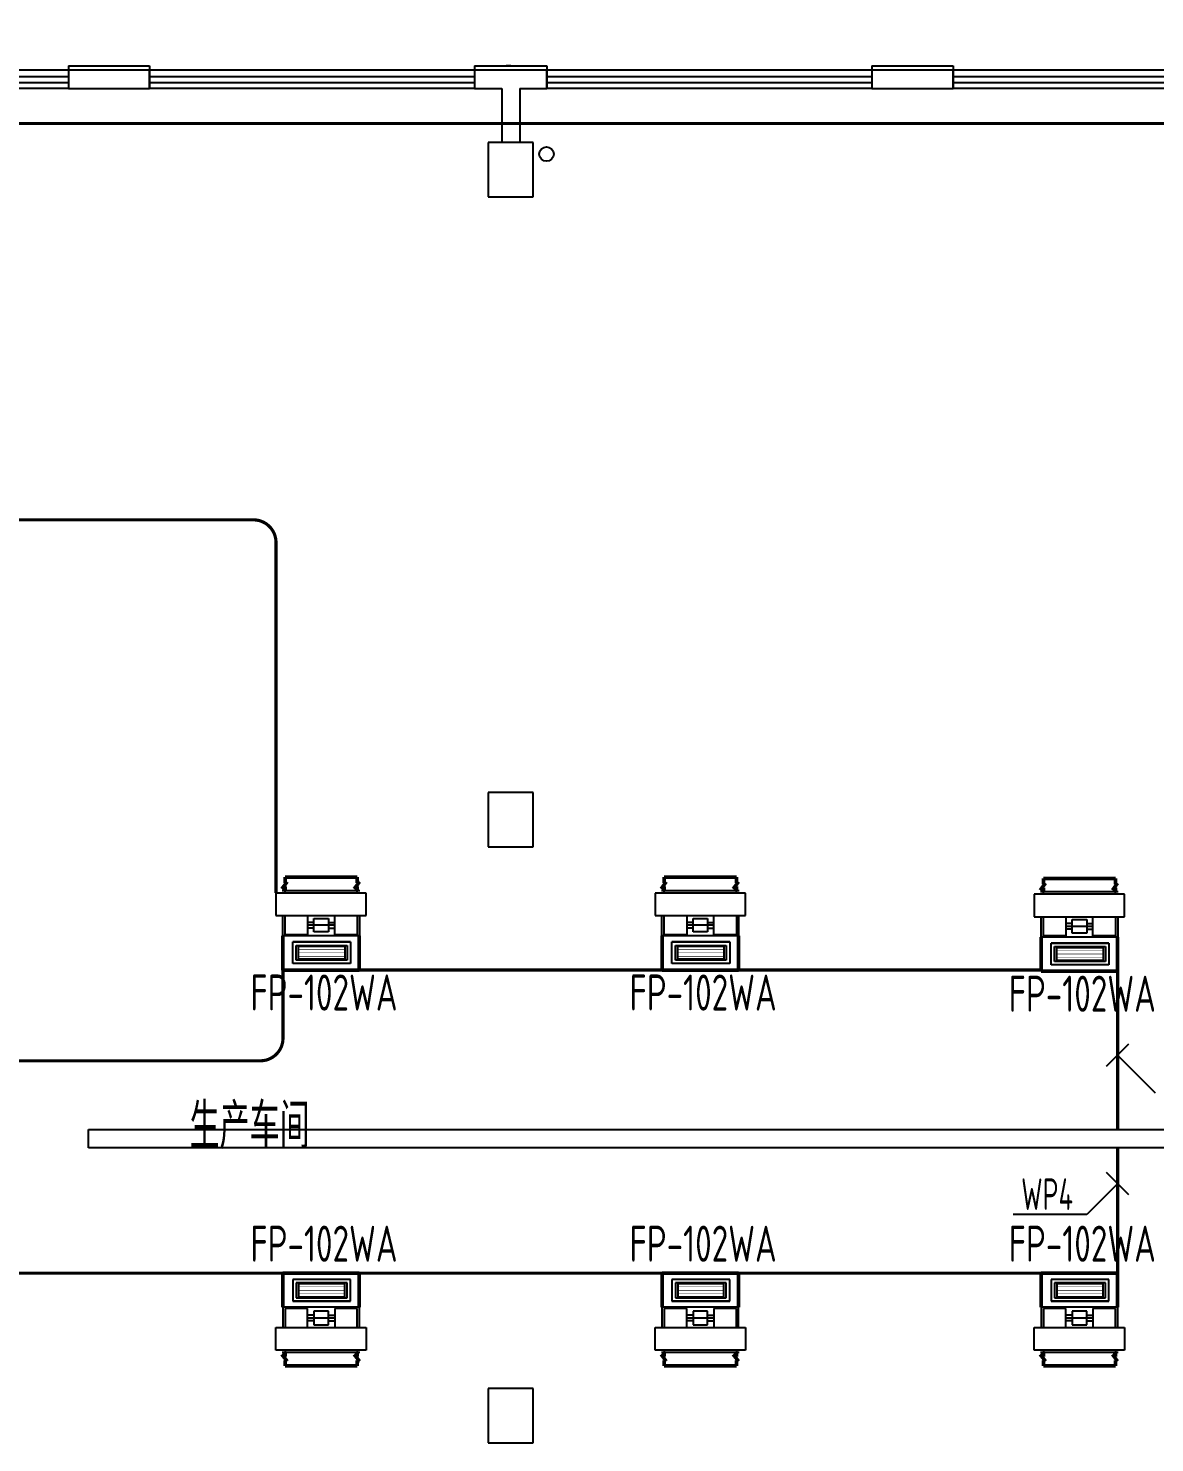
# Model space of a CAD drawing. Extents: x 2166032 to 5302137, y 581493 to 2416206.
# Drawn here: x 2343399 to 2355877, y 999704 to 1015370 of the extents above; entities that cross this region are included whole.
import ezdxf

# ---------------------------------------------------------------- set-up
doc = ezdxf.new("R2010")
doc.units = 0
doc.header["$LTSCALE"] = 1000
doc.header["$MEASUREMENT"] = 0
for name, color, linetype in [('ACS_FFG_FK', 7, 'Continuous'), ('CABLETRAY', 4, 'Continuous'), ('COLUMN', 2, 'Continuous'), ('DIM-照明', 3, 'Continuous'), ('PUB_TEXT', 7, 'Continuous'), ('SURFACE', 8, 'Continuous'), ('WALL', 8, 'Continuous'), ('WINDOW', 8, 'Continuous'), ('WIRE-照明', 1, 'Continuous'), ('屋面', 151, 'Continuous')]:
    doc.layers.add(name, color=color, linetype=linetype)
doc.layers.add('ACS_KT_SB', color=130, linetype='Continuous', lineweight=13)
doc.layers.add('ACS_SFG_F2', color=6, linetype='Continuous', lineweight=50)
doc.styles.add('_TEL_DIM', font='@tssdeng.shx', dxfattribs={"width": 0.8, "height": 3.5, "bigfont": '!tssdchn.shx'})
doc.styles.add('TSSD_Dimension', font='Tssdeng.shx', dxfattribs={"width": 0.7, "bigfont": 'tssdchn.shx'})
doc.styles.add('TSSD_REIN', font='tssdeng.shx', dxfattribs={"width": 0.7, "bigfont": 'tssdchn.shx'})

# ---------------------------------------------------------------- blocks, each defined once
blk = doc.blocks.new('H-DTDFFS-20')
for p, q in [((-0.5, 0.5), (0.5, 0.5)), ((-0.5, -0.5), (-0.5, 0.5)), ((0.5, 0.5), (-0.5, 0.5)), ((0.5, 0.5), (0.5, -0.5)), ((-0.44, -0.34), (-0.44, 0.34)), ((-0.44, 0.34), (0.44, 0.34)), ((-0.4, 0.3), (0.4, 0.3)), ((-0.4, -0.3), (-0.4, 0.3)), ((0.4, 0.3), (0.4, -0.3)), ((0.44, 0.34), (0.44, -0.34)), ((0.44, -0.34), (-0.44, -0.34)), ((0.4, -0.3), (-0.4, -0.3)), ((0.5, -0.5), (-0.5, -0.5))]:
    blk.add_line(p, q)
at = {"const_width": 0.01}
for points in [[(-0.4, 0.162), (0.4, 0.162)], [(-0.4, 0), (0.4, 0)], [(-0.4, -0.162), (0.4, -0.162)]]:
    blk.add_lwpolyline(points, dxfattribs=at)
blk = doc.blocks.new('$TCHSYS$WIN2D')
for p, q in [((-0.5, 0.5), (0.5, 0.5)), ((-0.5, 0.5), (-0.5, -0.5)), ((0.5, 0.5), (0.5, -0.5)), ((0.5, 0.1667), (-0.5, 0.1667)), ((0.5, -0.1667), (-0.5, -0.1667)), ((-0.5, -0.5), (0.5, -0.5))]:
    blk.add_line(p, q)

msp = doc.modelspace()

# ---------------------------------------------------------------- linework, layer by layer
at = {"color": 0}
for p, q in [((2347143.4, 1005792.5), (2346143.4, 1005792.5)), ((2346143.4, 1005792.5), (2346143.4, 1005542.5)), ((2347073.4, 1005817.5), (2346213.4, 1005817.5)), ((2346243.4, 1005792.5), (2346243.4, 1005817.5)), ((2347043.4, 1005792.5), (2347043.4, 1005817.5)), ((2347143.4, 1005542.5), (2347143.4, 1005792.5)), ((2351343.4, 1005792.5), (2350343.4, 1005792.5)), ((2350343.4, 1005792.5), (2350343.4, 1005542.5)), ((2351273.4, 1005817.5), (2350413.4, 1005817.5)), ((2350443.4, 1005792.5), (2350443.4, 1005817.5)), ((2351243.4, 1005792.5), (2351243.4, 1005817.5)), ((2351343.4, 1005542.5), (2351343.4, 1005792.5)), ((2355543.4, 1005779.3), (2354543.4, 1005779.3)), ((2354543.4, 1005779.3), (2354543.4, 1005529.3)), ((2355473.4, 1005804.3), (2354613.4, 1005804.3)), ((2354643.4, 1005779.3), (2354643.4, 1005804.3)), ((2355443.4, 1005779.3), (2355443.4, 1005804.3)), ((2355543.4, 1005529.3), (2355543.4, 1005779.3)), ((2346143.4, 1005542.5), (2347143.4, 1005542.5)), ((2346218.4, 1005317.5), (2346218.4, 1005542.5)), ((2346243.4, 1005330), (2346243.4, 1005542.5)), ((2346493.4, 1005542.5), (2346493.4, 1005330)), ((2346563.4, 1005467.5), (2346493.4, 1005467.5)), ((2346793.4, 1005436.2), (2346493.4, 1005436.2)), ((2346563.4, 1005361.2), (2346563.4, 1005511.2)), ((2346563.4, 1005511.2), (2346723.4, 1005511.2)), ((2346723.4, 1005511.2), (2346723.4, 1005361.2)), ((2346723.4, 1005467.5), (2346793.4, 1005467.5)), ((2346793.4, 1005330), (2346793.4, 1005542.5)), ((2347043.4, 1005542.5), (2347043.4, 1005330)), ((2347068.4, 1005542.5), (2347068.4, 1005317.5)), ((2350343.4, 1005542.5), (2351343.4, 1005542.5)), ((2350418.4, 1005317.5), (2350418.4, 1005542.5)), ((2350443.4, 1005330), (2350443.4, 1005542.5)), ((2350693.4, 1005542.5), (2350693.4, 1005330)), ((2350763.4, 1005467.5), (2350693.4, 1005467.5)), ((2350993.4, 1005436.2), (2350693.4, 1005436.2)), ((2350763.4, 1005361.2), (2350763.4, 1005511.2)), ((2350763.4, 1005511.2), (2350923.4, 1005511.2)), ((2350923.4, 1005511.2), (2350923.4, 1005361.2)), ((2350923.4, 1005467.5), (2350993.4, 1005467.5)), ((2350993.4, 1005330), (2350993.4, 1005542.5)), ((2351243.4, 1005542.5), (2351243.4, 1005330)), ((2351268.4, 1005542.5), (2351268.4, 1005317.5)), ((2354543.4, 1005529.3), (2355543.4, 1005529.3)), ((2354618.4, 1005304.3), (2354618.4, 1005529.3)), ((2354643.4, 1005316.8), (2354643.4, 1005529.3)), ((2354893.4, 1005529.3), (2354893.4, 1005316.8)), ((2354963.4, 1005454.3), (2354893.4, 1005454.3)), ((2355193.4, 1005423), (2354893.4, 1005423)), ((2354963.4, 1005348), (2354963.4, 1005498)), ((2354963.4, 1005498), (2355123.4, 1005498)), ((2355123.4, 1005498), (2355123.4, 1005348)), ((2355123.4, 1005454.3), (2355193.4, 1005454.3)), ((2355193.4, 1005316.8), (2355193.4, 1005529.3)), ((2355443.4, 1005529.3), (2355443.4, 1005316.8)), ((2355468.4, 1005529.3), (2355468.4, 1005304.3)), ((2347068.4, 1005317.5), (2346218.4, 1005317.5)), ((2346493.4, 1005330), (2346243.4, 1005330)), ((2346563.4, 1005405), (2346493.4, 1005405)), ((2346723.4, 1005361.2), (2346563.4, 1005361.2)), ((2346723.4, 1005405), (2346793.4, 1005405)), ((2347043.4, 1005330), (2346793.4, 1005330)), ((2351268.4, 1005317.5), (2350418.4, 1005317.5)), ((2350693.4, 1005330), (2350443.4, 1005330)), ((2350763.4, 1005405), (2350693.4, 1005405)), ((2350923.4, 1005361.2), (2350763.4, 1005361.2)), ((2350923.4, 1005405), (2350993.4, 1005405)), ((2351243.4, 1005330), (2350993.4, 1005330)), ((2355468.4, 1005304.3), (2354618.4, 1005304.3)), ((2354893.4, 1005316.8), (2354643.4, 1005316.8)), ((2354963.4, 1005391.8), (2354893.4, 1005391.8)), ((2355123.4, 1005348), (2354963.4, 1005348)), ((2355123.4, 1005391.8), (2355193.4, 1005391.8)), ((2355443.4, 1005316.8), (2355193.4, 1005316.8)), ((2347068.4, 1001204.3), (2346218.4, 1001204.3)), ((2346218.4, 1001204.3), (2346218.4, 1000979.3)), ((2346493.4, 1001191.8), (2346243.4, 1001191.8)), ((2346243.4, 1001191.8), (2346243.4, 1000979.3)), ((2346493.4, 1000979.3), (2346493.4, 1001191.8)), ((2347043.4, 1001191.8), (2346793.4, 1001191.8)), ((2346793.4, 1001191.8), (2346793.4, 1000979.3)), ((2347043.4, 1000979.3), (2347043.4, 1001191.8)), ((2347068.4, 1000979.3), (2347068.4, 1001204.3)), ((2351268.4, 1001204.3), (2350418.4, 1001204.3)), ((2350418.4, 1001204.3), (2350418.4, 1000979.3)), ((2350693.4, 1001191.8), (2350443.4, 1001191.8)), ((2350443.4, 1001191.8), (2350443.4, 1000979.3)), ((2350693.4, 1000979.3), (2350693.4, 1001191.8)), ((2351243.4, 1001191.8), (2350993.4, 1001191.8)), ((2350993.4, 1001191.8), (2350993.4, 1000979.3)), ((2351243.4, 1000979.3), (2351243.4, 1001191.8)), ((2351268.4, 1000979.3), (2351268.4, 1001204.3)), ((2355468.4, 1001204.3), (2354618.4, 1001204.3)), ((2354618.4, 1001204.3), (2354618.4, 1000979.3)), ((2354893.4, 1001191.8), (2354643.4, 1001191.8)), ((2354643.4, 1001191.8), (2354643.4, 1000979.3)), ((2354893.4, 1000979.3), (2354893.4, 1001191.8)), ((2355443.4, 1001191.8), (2355193.4, 1001191.8)), ((2355193.4, 1001191.8), (2355193.4, 1000979.3)), ((2355443.4, 1000979.3), (2355443.4, 1001191.8)), ((2355468.4, 1000979.3), (2355468.4, 1001204.3)), ((2346563.4, 1001116.8), (2346493.4, 1001116.8)), ((2346793.4, 1001085.5), (2346493.4, 1001085.5)), ((2346563.4, 1001054.3), (2346493.4, 1001054.3)), ((2346563.4, 1001160.5), (2346563.4, 1001010.5)), ((2346723.4, 1001160.5), (2346563.4, 1001160.5)), ((2346723.4, 1001010.5), (2346723.4, 1001160.5)), ((2346723.4, 1001116.8), (2346793.4, 1001116.8)), ((2346723.4, 1001054.3), (2346793.4, 1001054.3)), ((2350763.4, 1001116.8), (2350693.4, 1001116.8)), ((2350993.4, 1001085.5), (2350693.4, 1001085.5)), ((2350763.4, 1001054.3), (2350693.4, 1001054.3)), ((2350763.4, 1001160.5), (2350763.4, 1001010.5)), ((2350923.4, 1001160.5), (2350763.4, 1001160.5)), ((2350923.4, 1001010.5), (2350923.4, 1001160.5)), ((2350923.4, 1001116.8), (2350993.4, 1001116.8)), ((2350923.4, 1001054.3), (2350993.4, 1001054.3)), ((2354963.4, 1001116.8), (2354893.4, 1001116.8)), ((2355193.4, 1001085.5), (2354893.4, 1001085.5)), ((2354963.4, 1001054.3), (2354893.4, 1001054.3)), ((2354963.4, 1001160.5), (2354963.4, 1001010.5)), ((2355123.4, 1001160.5), (2354963.4, 1001160.5)), ((2355123.4, 1001010.5), (2355123.4, 1001160.5)), ((2355123.4, 1001116.8), (2355193.4, 1001116.8)), ((2355123.4, 1001054.3), (2355193.4, 1001054.3)), ((2346143.4, 1000979.3), (2347143.4, 1000979.3)), ((2346143.4, 1000729.3), (2346143.4, 1000979.3)), ((2346563.4, 1001010.5), (2346723.4, 1001010.5)), ((2347143.4, 1000979.3), (2347143.4, 1000729.3)), ((2350343.4, 1000979.3), (2351343.4, 1000979.3)), ((2350343.4, 1000729.3), (2350343.4, 1000979.3)), ((2350763.4, 1001010.5), (2350923.4, 1001010.5)), ((2351343.4, 1000979.3), (2351343.4, 1000729.3)), ((2354543.4, 1000979.3), (2355543.4, 1000979.3)), ((2354543.4, 1000729.3), (2354543.4, 1000979.3)), ((2354963.4, 1001010.5), (2355123.4, 1001010.5)), ((2355543.4, 1000979.3), (2355543.4, 1000729.3)), ((2347143.4, 1000729.3), (2346143.4, 1000729.3)), ((2346243.4, 1000729.3), (2346243.4, 1000704.3)), ((2347043.4, 1000729.3), (2347043.4, 1000704.3)), ((2351343.4, 1000729.3), (2350343.4, 1000729.3)), ((2350443.4, 1000729.3), (2350443.4, 1000704.3)), ((2351243.4, 1000729.3), (2351243.4, 1000704.3)), ((2355543.4, 1000729.3), (2354543.4, 1000729.3)), ((2354643.4, 1000729.3), (2354643.4, 1000704.3)), ((2355443.4, 1000729.3), (2355443.4, 1000704.3)), ((2347073.4, 1000704.3), (2346213.4, 1000704.3)), ((2351273.4, 1000704.3), (2350413.4, 1000704.3)), ((2355473.4, 1000704.3), (2354613.4, 1000704.3))]:
    msp.add_line(p, q, dxfattribs=at)
msp.add_circle((2604640.5, 1020101.3), 438608.5)
at = {"layer": 'ACS_SFG_F2'}
for p, q in [((2346208.8, 1005838.7), (2346266.7, 1005915.8)), ((2347043.4, 1005967.5), (2346243.4, 1005967.5)), ((2346243.9, 1005905.3), (2346243.4, 1005967.5)), ((2346266.7, 1005915.8), (2346243.9, 1005905.3)), ((2347008.8, 1005838.7), (2347066.7, 1005915.8)), ((2347043.9, 1005905.3), (2347043.4, 1005967.5)), ((2347066.7, 1005915.8), (2347043.9, 1005905.3)), ((2350408.8, 1005838.7), (2350466.7, 1005915.8)), ((2351243.4, 1005967.5), (2350443.4, 1005967.5)), ((2350443.9, 1005905.3), (2350443.4, 1005967.5)), ((2350466.7, 1005915.8), (2350443.9, 1005905.3)), ((2351208.8, 1005838.7), (2351266.7, 1005915.8)), ((2351243.9, 1005905.3), (2351243.4, 1005967.5)), ((2351266.7, 1005915.8), (2351243.9, 1005905.3)), ((2354608.8, 1005825.5), (2354666.7, 1005902.6)), ((2355443.4, 1005954.3), (2354643.4, 1005954.3)), ((2354643.9, 1005892.1), (2354643.4, 1005954.3)), ((2354666.7, 1005902.6), (2354643.9, 1005892.1)), ((2355408.8, 1005825.5), (2355466.7, 1005902.6)), ((2355443.9, 1005892.1), (2355443.4, 1005954.3)), ((2355466.7, 1005902.6), (2355443.9, 1005892.1)), ((2346243.4, 1005863.3), (2346208.8, 1005838.7)), ((2346243.4, 1005817.5), (2346243.4, 1005863.3)), ((2347043.4, 1005863.3), (2347008.8, 1005838.7)), ((2347043.4, 1005817.5), (2347043.4, 1005863.3)), ((2350443.4, 1005863.3), (2350408.8, 1005838.7)), ((2350443.4, 1005817.5), (2350443.4, 1005863.3)), ((2351243.4, 1005863.3), (2351208.8, 1005838.7)), ((2351243.4, 1005817.5), (2351243.4, 1005863.3)), ((2354643.4, 1005850.1), (2354608.8, 1005825.5)), ((2354643.4, 1005804.3), (2354643.4, 1005850.1)), ((2355443.4, 1005850.1), (2355408.8, 1005825.5)), ((2355443.4, 1005804.3), (2355443.4, 1005850.1)), ((2346220.8, 1004939.1), (2346220.8, 1005317.5)), ((2347065.9, 1004939.1), (2347065.9, 1005317.5)), ((2350420.8, 1004939.1), (2350420.8, 1005317.5)), ((2351265.9, 1004939.1), (2351265.9, 1005317.5)), ((2354620.8, 1004925.9), (2354620.8, 1005304.3)), ((2355465.9, 1004925.9), (2355465.9, 1005304.3)), ((2347065.9, 1004939.1), (2346220.8, 1004939.2)), ((2351265.9, 1004939.1), (2350420.8, 1004939.2)), ((2355465.9, 1004925.9), (2354620.8, 1004926)), ((2347065.9, 1001582.6), (2346220.8, 1001582.6)), ((2346220.8, 1001582.6), (2346220.8, 1001204.3)), ((2347065.9, 1001582.6), (2347065.9, 1001204.3)), ((2351265.9, 1001582.6), (2350420.8, 1001582.6)), ((2350420.8, 1001582.6), (2350420.8, 1001204.3)), ((2351265.9, 1001582.6), (2351265.9, 1001204.3)), ((2355465.9, 1001582.6), (2354620.8, 1001582.6)), ((2354620.8, 1001582.6), (2354620.8, 1001204.3)), ((2355465.9, 1001582.6), (2355465.9, 1001204.3)), ((2346243.4, 1000658.4), (2346208.8, 1000683.1)), ((2346208.8, 1000683.1), (2346266.7, 1000605.9)), ((2346243.4, 1000704.3), (2346243.4, 1000658.4)), ((2346243.9, 1000616.4), (2346243.4, 1000554.3)), ((2346266.7, 1000605.9), (2346243.9, 1000616.4)), ((2347043.4, 1000658.4), (2347008.8, 1000683.1)), ((2347008.8, 1000683.1), (2347066.7, 1000605.9)), ((2347043.4, 1000704.3), (2347043.4, 1000658.4)), ((2347043.9, 1000616.4), (2347043.4, 1000554.3)), ((2347066.7, 1000605.9), (2347043.9, 1000616.4)), ((2350443.4, 1000658.4), (2350408.8, 1000683.1)), ((2350408.8, 1000683.1), (2350466.7, 1000605.9)), ((2350443.4, 1000704.3), (2350443.4, 1000658.4)), ((2350443.9, 1000616.4), (2350443.4, 1000554.3)), ((2350466.7, 1000605.9), (2350443.9, 1000616.4)), ((2351243.4, 1000658.4), (2351208.8, 1000683.1)), ((2351208.8, 1000683.1), (2351266.7, 1000605.9)), ((2351243.4, 1000704.3), (2351243.4, 1000658.4)), ((2351243.9, 1000616.4), (2351243.4, 1000554.3)), ((2351266.7, 1000605.9), (2351243.9, 1000616.4)), ((2354643.4, 1000658.4), (2354608.8, 1000683.1)), ((2354608.8, 1000683.1), (2354666.7, 1000605.9)), ((2354643.4, 1000704.3), (2354643.4, 1000658.4)), ((2354643.9, 1000616.4), (2354643.4, 1000554.3)), ((2354666.7, 1000605.9), (2354643.9, 1000616.4)), ((2355443.4, 1000658.4), (2355408.8, 1000683.1)), ((2355408.8, 1000683.1), (2355466.7, 1000605.9)), ((2355443.4, 1000704.3), (2355443.4, 1000658.4)), ((2355443.9, 1000616.4), (2355443.4, 1000554.3)), ((2355466.7, 1000605.9), (2355443.9, 1000616.4)), ((2347043.4, 1000554.3), (2346243.4, 1000554.3)), ((2351243.4, 1000554.3), (2350443.4, 1000554.3)), ((2355443.4, 1000554.3), (2354643.4, 1000554.3))]:
    msp.add_line(p, q, dxfattribs=at)
at = {"layer": 'CABLETRAY'}
for p, q in [((2344068.1, 1002971.6), (2344068.1, 1003171.6)), ((2344068.1, 1003171.6), (2379668.6, 1003171.6)), ((2379668.6, 1002971.6), (2344068.1, 1002971.6))]:
    msp.add_line(p, q, dxfattribs=at)
at = {"layer": 'COLUMN'}
for p, q in [((2348993.1, 1014104.4), (2348493.1, 1014104.4)), ((2348493.1, 1014104.4), (2348493.1, 1013504.3)), ((2348993.1, 1013504.3), (2348993.1, 1014104.4)), ((2348493.1, 1013504.3), (2348993.1, 1013504.3)), ((2348993.1, 1006904.4), (2348493.1, 1006904.4)), ((2348493.1, 1006904.4), (2348493.1, 1006304.4)), ((2348993.1, 1006304.4), (2348993.1, 1006904.4)), ((2348493.1, 1006304.4), (2348993.1, 1006304.4)), ((2348993.1, 1000304.3), (2348493.1, 1000304.3)), ((2348493.1, 1000304.3), (2348493.1, 999704.4)), ((2348993.1, 999704.4), (2348993.1, 1000304.3)), ((2348493.1, 999704.4), (2348993.1, 999704.4))]:
    msp.add_line(p, q, dxfattribs=at)
at = {"layer": 'DIM-照明'}
for p, q in [((2355342.2, 1003873.5), (2355589.7, 1004121)), ((2355589.7, 1002449.5), (2355342.2, 1002697))]:
    msp.add_line(p, q, dxfattribs=at)
for points in [[(2355466, 1003997.2), (2355883.3, 1003579.9)], [(2355465.9, 1002573.2), (2355124.9, 1002232.2)], [(2355124.9, 1002232.2), (2354309.9, 1002232.2)]]:
    msp.add_lwpolyline(points, dxfattribs=at)
at = {"layer": 'SURFACE'}
for p, q in [((2343843.4, 1014954.3), (2343843.4, 1014904.3)), ((2343843.4, 1014954.3), (2344743.4, 1014954.3)), ((2344743.4, 1014954.3), (2344743.4, 1014904.3)), ((2348343.4, 1014954.3), (2348343.4, 1014904.3)), ((2348343.4, 1014954.3), (2348743.4, 1014954.3)), ((2348743.4, 1014954.3), (2348693.4, 1014954.3)), ((2348693.4, 1014954.3), (2348693.4, 1014954.3)), ((2348743.4, 1014954.3), (2349143.4, 1014954.3)), ((2349143.4, 1014954.3), (2349143.4, 1014904.3)), ((2352743.4, 1014954.3), (2352743.4, 1014904.3)), ((2352743.4, 1014954.3), (2353643.4, 1014954.3)), ((2353643.4, 1014954.3), (2353643.4, 1014904.3))]:
    msp.add_line(p, q, dxfattribs=at)
at = {"layer": 'WALL'}
for p, q in [((2344743.4, 1014904.3), (2343843.4, 1014904.3)), ((2343843.4, 1014904.3), (2343843.4, 1014704.3)), ((2344743.4, 1014704.3), (2344743.4, 1014904.3)), ((2348743.4, 1014904.3), (2348343.4, 1014904.3)), ((2348343.4, 1014904.3), (2348343.4, 1014704.3)), ((2349143.4, 1014904.3), (2348743.4, 1014904.3)), ((2349143.4, 1014704.3), (2349143.4, 1014904.3)), ((2353643.4, 1014904.3), (2352743.4, 1014904.3)), ((2352743.4, 1014904.3), (2352743.4, 1014704.3)), ((2353643.4, 1014704.3), (2353643.4, 1014904.3)), ((2343843.4, 1014704.3), (2344743.4, 1014704.3)), ((2348343.4, 1014704.3), (2348643.4, 1014704.3)), ((2348643.4, 1014704.3), (2348643.4, 1014104.4)), ((2348843.4, 1014704.3), (2348843.4, 1014104.4)), ((2348843.4, 1014704.3), (2349143.4, 1014704.3)), ((2352743.4, 1014704.3), (2353643.4, 1014704.3))]:
    msp.add_line(p, q, dxfattribs=at)
at = {"layer": 'WIRE-照明', "linetype": 'Continuous', "const_width": 35}
for points in [[(2341213.4, 1014314.5), (2356273.4, 1014314.5)], [(2347065.9, 1004939.1), (2354620.8, 1004939.1)], [(2355466, 1004925.9), (2355466, 1003171.6)], [(2355465.9, 1001582.6), (2355465.9, 1002971.6)], [(2354620.8, 1001582.6), (2333265.9, 1001582.6)]]:
    msp.add_lwpolyline(points, dxfattribs=at)
for points in [[(2346143.4, 1005792.5), (2346143.4, 1009675.6, 0.4142136), (2345893.4, 1009925.6), (2342868.4, 1009925.6)], [(2341722, 1003934.1), (2345970.8, 1003934.1, 0.4142136), (2346220.8, 1004184.1), (2346220.8, 1004939.1)]]:
    msp.add_lwpolyline(points, format="xyb", dxfattribs=at)
at = {"layer": '屋面', "color": 6}
msp.add_circle((2349139.7, 1013976.8), 80, dxfattribs=at)

# ---------------------------------------------------------------- block references
at = {"layer": 'ACS_FFG_FK', "xscale": 640, "yscale": 240, "zscale": 0.7999999999999972}
for p in [(2346649.8, 1005130.1, -52), (2350849.8, 1005130.1, -52), (2355049.8, 1005116.9, -52)]:
    msp.add_blockref('H-DTDFFS-20', p, dxfattribs=at)
at = {"layer": 'ACS_FFG_FK', "xscale": -640, "yscale": 240, "zscale": 0.7999999999999972, "rotation": 180}
for p in [(2346649.8, 1001391.6, -52), (2350849.8, 1001391.6, -52), (2355049.8, 1001391.6, -52)]:
    msp.add_blockref('H-DTDFFS-20', p, dxfattribs=at)
at = {"layer": 'WINDOW', "yscale": 200}
for p, xscale, zscale in [((2342643.4, 1014804.3), -2400, -2400), ((2346543.4, 1014804.3), -3600, -3600), ((2350943.4, 1014804.3), -3600, -3600), ((2354843.4, 1014804.3), -2400, -2400)]:
    msp.add_blockref('$TCHSYS$WIN2D', p, dxfattribs=dict(at, xscale=xscale, zscale=zscale))

# ---------------------------------------------------------------- texts
at = {"layer": 'ACS_KT_SB', "color": 0, "style": 'TSSD_Dimension', "width": 0.7}
for p in [(2345859.5, 1004490.2, -125), (2350059.5, 1004490.2, -125), (2354259.5, 1004477, -125), (2345859.5, 1001708.4, -125), (2350059.5, 1001708.4, -125), (2354259.5, 1001708.4, -125)]:
    msp.add_text('FP-102WA', height=400, dxfattribs=at).set_placement(p)
at = {"layer": 'DIM-照明', "color": 7, "style": '_TEL_DIM', "width": 0.64}
msp.add_text('WP4', height=350, dxfattribs=at).set_placement((2354397.4, 1002282.2))
at = {"layer": 'PUB_TEXT', "style": 'TSSD_REIN', "width": 0.7}
msp.add_text('生产车间', height=500, dxfattribs=at).set_placement((2345186.1, 1002962.3))

doc.saveas('drawing.dxf')
